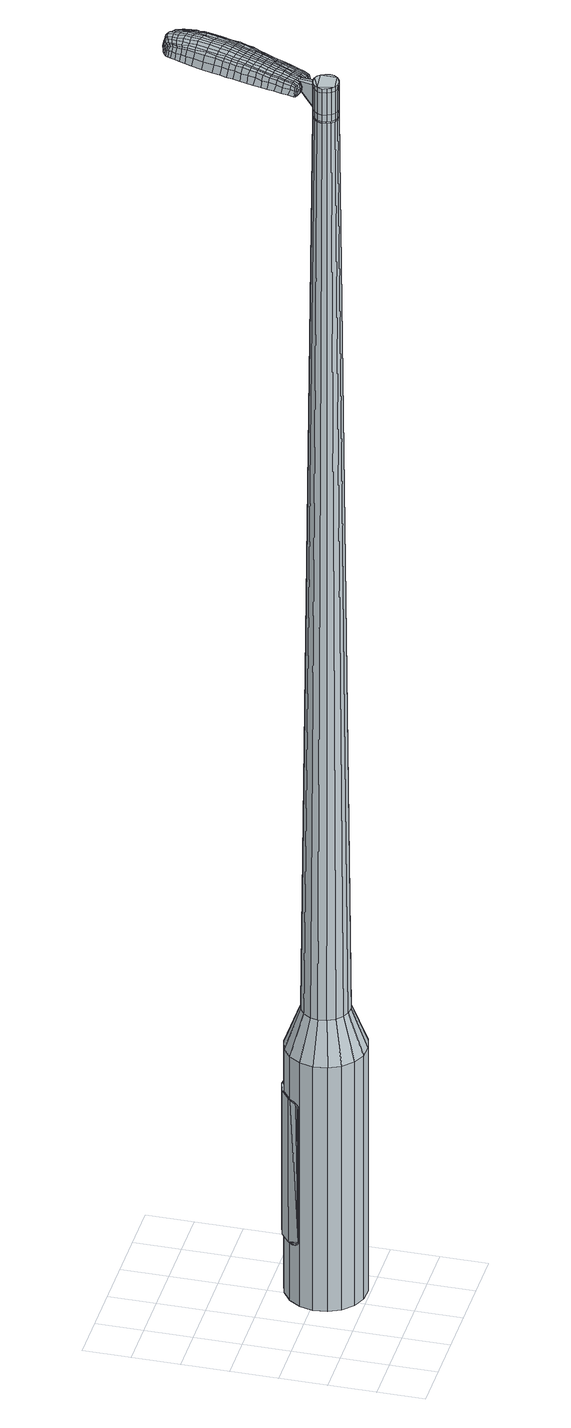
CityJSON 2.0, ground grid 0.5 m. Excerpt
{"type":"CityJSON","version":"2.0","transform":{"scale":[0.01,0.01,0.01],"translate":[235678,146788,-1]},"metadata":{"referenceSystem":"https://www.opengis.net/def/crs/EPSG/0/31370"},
"CityObjects":{
"object1":{"type":"GenericCityObject","attributes":{"cluster":644,"mean_distance_to_centroid":0.138,"new_centroid_x":235679.21,"new_centroid_y":146788.93,"mean_distance_to_camera":5.04,"H1":-129.82,"H2":-134.03,"Z_final":113.41,"cluster2":-1,"proj_x":235681.02,"proj_y":146789.38,"id_line":88693,"bearing_l":166.19,"distance":1.86,"orientation":"right","G_obj":76.19},"geometry":[{"type":"MultiSurface","lod":"2","boundaries":[[[0,1,2,3]],[[1,4,5,2]],[[4,6,7,5]],[[6,8,9,7]],[[8,10,11,9]],[[10,12,13,11]],[[12,14,15,13]],[[14,16,17,15]],[[16,18,19,17]],[[18,20,21,19]],[[20,22,23,21]],[[22,24,25,23]],[[24,26,27,25]],[[26,28,29,27]],[[28,30,31,29]],[[30,32,33,31]],[[32,34,35,33]],[[34,0,3,35]],[[36,37,38,39]],[[38,40,41,42]],[[41,43,42]],[[42,44,45,46]],[[45,47,46]],[[46,48,49,50]],[[49,51,50]],[[42,46,50,38]],[[50,52,39,38]],[[53,36,39]],[[2,5,7,35]],[[7,9,11,15]],[[11,13,15]],[[15,17,19,23]],[[19,21,23]],[[23,25,27,31]],[[27,29,31]],[[15,23,31,7]],[[31,33,35,7]],[[3,2,35]],[[1,0,54,55]],[[0,34,56,54]],[[34,32,57,56]],[[32,30,58,57]],[[30,28,59,58]],[[28,26,60,59]],[[26,24,61,60]],[[24,22,62,61]],[[22,20,63,62]],[[20,18,64,63]],[[18,16,65,64]],[[16,14,66,65]],[[14,12,67,66]],[[12,10,68,67]],[[10,8,69,68]],[[8,6,70,69]],[[6,4,71,70]],[[4,1,55,71]],[[55,54,72,73]],[[54,56,74,72]],[[56,57,75,74]],[[57,58,76,75]],[[58,59,77,76]],[[59,60,78,77]],[[60,61,79,78]],[[61,62,80,79]],[[62,63,81,80]],[[63,64,82,81]],[[64,65,83,82]],[[65,66,84,83]],[[66,67,85,84]],[[67,68,86,85]],[[68,69,87,86]],[[69,70,88,87]],[[70,71,89,88]],[[71,55,73,89]],[[72,90,91,73]],[[74,92,90,72]],[[75,93,92,74]],[[76,94,93,75]],[[95,96,94,76]],[[97,98,96,95]],[[99,100,98,97]],[[101,102,100,99]],[[81,103,102,101]],[[104,105,103,81]],[[83,106,105,104]],[[107,108,106,83]],[[85,109,108,107]],[[110,111,109,85]],[[112,113,111,110]],[[88,114,113,112]],[[89,115,114,88]],[[73,91,115,89]],[[116,117,118,119]],[[120,116,119,121]],[[122,120,121,123]],[[124,122,123,125]],[[126,124,125,127]],[[128,126,127,129]],[[130,128,129,131]],[[132,130,131,133]],[[134,132,133,135]],[[136,134,135,137]],[[138,136,137,139]],[[140,138,139,141]],[[142,140,141,143]],[[144,142,143,145]],[[146,144,145,147]],[[148,146,147,149]],[[77,95,76]],[[77,78,97,95]],[[78,79,99,97]],[[79,80,101,99]],[[80,81,101]],[[82,104,81]],[[82,83,104]],[[84,107,83]],[[84,85,107]],[[86,110,85]],[[86,87,112,110]],[[87,88,112]],[[150,113,114]],[[150,151,111,113]],[[151,109,111]],[[152,108,109]],[[152,106,108]],[[153,105,106]],[[153,103,105]],[[154,102,103]],[[154,155,100,102]],[[155,156,98,100]],[[156,157,96,98]],[[157,94,96]],[[39,52,148,158]],[[91,90,159,149]],[[53,39,158,117]],[[90,92,118,159]],[[36,53,117,116]],[[92,93,119,118]],[[37,36,116,120]],[[93,94,121,119]],[[38,37,120,122]],[[94,157,123,121]],[[40,38,122,124]],[[157,156,125,123]],[[41,40,124,126]],[[156,155,127,125]],[[43,41,126,128]],[[155,154,129,127]],[[42,43,128,130]],[[154,103,131,129]],[[44,42,130,132]],[[103,153,133,131]],[[45,44,132,134]],[[153,106,135,133]],[[47,45,134,136]],[[106,152,137,135]],[[46,47,136,138]],[[152,109,139,137]],[[48,46,138,140]],[[109,151,141,139]],[[49,48,140,142]],[[151,150,143,141]],[[51,49,142,144]],[[150,114,145,143]],[[50,51,144,146]],[[114,115,147,145]],[[52,50,146,148]],[[115,91,149,147]],[[148,149,160,161]],[[149,159,162,160]],[[159,118,163,162]],[[118,117,164,163]],[[117,158,165,164]],[[158,148,161,165]],[[166,167,168,169]],[[170,166,169,171]],[[166,170,172,173]],[[167,166,173,174]],[[175,176,177,178]],[[179,175,178,180]],[[175,179,181,182]],[[176,175,182,183]],[[184,185,186,187]],[[188,184,187,189]],[[184,188,190,191]],[[185,184,191,192]],[[193,194,195,196]],[[197,193,196,198]],[[193,197,199,200]],[[194,193,200,201]],[[202,203,204,205]],[[206,202,205,207]],[[202,206,208,209]],[[203,202,209,210]],[[211,212,213,214]],[[215,211,214,216]],[[211,215,217,218]],[[212,211,218,219]],[[220,221,222,223]],[[212,220,223,213]],[[220,212,219,224]],[[221,220,224,225]],[[226,227,228,229]],[[221,226,229,222]],[[226,221,225,230]],[[227,226,230,231]],[[232,170,171,233]],[[227,232,233,228]],[[232,227,231,234]],[[170,232,234,172]],[[235,236,237,238]],[[239,235,238,240]],[[235,239,241,242]],[[236,235,242,243]],[[244,245,246,247]],[[236,244,247,237]],[[244,236,243,248]],[[245,244,248,249]],[[250,251,252,253]],[[245,250,253,246]],[[250,245,249,254]],[[251,250,254,255]],[[256,257,258,259]],[[251,256,259,252]],[[256,251,255,260]],[[257,256,260,261]],[[262,167,174,263]],[[257,262,263,258]],[[262,257,261,264]],[[167,262,264,168]],[[265,266,267,268]],[[269,265,268,270]],[[265,269,271,272]],[[266,265,272,273]],[[274,275,276,277]],[[266,274,277,267]],[[274,266,273,278]],[[275,274,278,279]],[[280,281,282,283]],[[275,280,283,276]],[[280,275,279,284]],[[281,280,284,285]],[[286,179,180,287]],[[281,286,287,282]],[[286,281,285,288]],[[179,286,288,181]],[[289,290,291,292]],[[293,289,292,294]],[[289,293,295,296]],[[290,289,296,297]],[[298,299,300,301]],[[290,298,301,291]],[[298,290,297,302]],[[299,298,302,303]],[[304,305,306,307]],[[299,304,307,300]],[[304,299,303,308]],[[305,304,308,309]],[[310,311,312,313]],[[305,310,313,306]],[[310,305,309,314]],[[311,310,314,315]],[[316,176,183,317]],[[311,316,317,312]],[[316,311,315,318]],[[176,316,318,177]],[[319,205,204,320]],[[321,319,320,322]],[[319,321,323,324]],[[205,319,324,207]],[[325,321,322,326]],[[327,325,326,328]],[[325,327,329,330]],[[321,325,330,323]],[[331,327,328,332]],[[333,331,332,334]],[[331,333,335,336]],[[327,331,336,329]],[[337,333,334,338]],[[339,337,338,340]],[[337,339,341,342]],[[333,337,342,335]],[[343,339,340,344]],[[194,343,344,195]],[[343,194,201,345]],[[339,343,345,341]],[[346,347,192,191]],[[348,346,191,190]],[[346,348,349,350]],[[347,346,350,351]],[[352,353,351,350]],[[354,352,350,349]],[[352,354,355,356]],[[353,352,356,357]],[[358,359,357,356]],[[360,358,356,355]],[[358,360,361,362]],[[359,358,362,363]],[[364,365,363,362]],[[366,364,362,361]],[[364,366,199,197]],[[365,364,197,198]],[[367,368,369,370]],[[269,367,370,271]],[[367,269,270,371]],[[368,367,371,372]],[[373,188,189,374]],[[368,373,374,369]],[[373,368,372,375]],[[188,373,375,190]],[[376,377,378,379]],[[215,376,379,217]],[[376,215,216,380]],[[377,376,380,381]],[[382,383,384,385]],[[377,382,385,378]],[[382,377,381,386]],[[383,382,386,387]],[[388,185,192,389]],[[383,388,389,384]],[[388,383,387,390]],[[185,388,390,186]],[[391,392,393,394]],[[173,391,394,174]],[[391,173,172,395]],[[392,391,395,396]],[[397,398,399,400]],[[392,397,400,393]],[[397,392,396,401]],[[398,397,401,402]],[[403,196,195,404]],[[398,403,404,399]],[[403,398,402,405]],[[196,403,405,198]],[[406,407,408,409]],[[178,406,409,180]],[[406,178,177,410]],[[407,406,410,411]],[[412,200,199,413]],[[407,412,413,408]],[[412,407,411,414]],[[200,412,414,201]],[[415,416,417,418]],[[293,415,418,295]],[[415,293,294,419]],[[416,415,419,420]],[[421,206,207,422]],[[416,421,422,417]],[[421,416,420,423]],[[206,421,423,208]],[[424,425,426,427]],[[239,424,427,241]],[[424,239,240,428]],[[425,424,428,429]],[[430,431,432,433]],[[425,430,433,426]],[[430,425,429,434]],[[431,430,434,435]],[[436,203,210,437]],[[431,436,437,432]],[[436,431,435,438]],[[203,436,438,204]],[[439,440,429,428]],[[238,439,428,240]],[[439,238,237,441]],[[440,439,441,442]],[[443,444,435,434]],[[440,443,434,429]],[[443,440,442,445]],[[444,443,445,446]],[[447,320,204,438]],[[444,447,438,435]],[[447,444,446,448]],[[320,447,448,322]],[[449,450,451,452]],[[296,449,452,297]],[[449,296,295,418]],[[450,449,418,417]],[[453,324,323,454]],[[450,453,454,451]],[[453,450,417,422]],[[324,453,422,207]],[[455,456,442,441]],[[247,455,441,237]],[[455,247,246,457]],[[456,455,457,458]],[[459,460,446,445]],[[456,459,445,442]],[[459,456,458,461]],[[460,459,461,462]],[[463,326,322,448]],[[460,463,448,446]],[[463,460,462,464]],[[326,463,464,328]],[[465,466,467,468]],[[302,465,468,303]],[[465,302,297,452]],[[466,465,452,451]],[[469,330,329,470]],[[466,469,470,467]],[[469,466,451,454]],[[330,469,454,323]],[[471,472,458,457]],[[253,471,457,246]],[[471,253,252,473]],[[472,471,473,474]],[[475,476,462,461]],[[472,475,461,458]],[[475,472,474,477]],[[476,475,477,478]],[[479,332,328,464]],[[476,479,464,462]],[[479,476,478,480]],[[332,479,480,334]],[[481,482,483,484]],[[308,481,484,309]],[[481,308,303,468]],[[482,481,468,467]],[[485,336,335,486]],[[482,485,486,483]],[[485,482,467,470]],[[336,485,470,329]],[[487,488,474,473]],[[259,487,473,252]],[[487,259,258,489]],[[488,487,489,490]],[[491,492,478,477]],[[488,491,477,474]],[[491,488,490,493]],[[492,491,493,494]],[[495,338,334,480]],[[492,495,480,478]],[[495,492,494,496]],[[338,495,496,340]],[[497,498,499,500]],[[314,497,500,315]],[[497,314,309,484]],[[498,497,484,483]],[[501,342,341,502]],[[498,501,502,499]],[[501,498,483,486]],[[342,501,486,335]],[[503,504,490,489]],[[263,503,489,258]],[[503,263,174,394]],[[504,503,394,393]],[[505,506,494,493]],[[504,505,493,490]],[[505,504,393,400]],[[506,505,400,399]],[[507,344,340,496]],[[506,507,496,494]],[[507,506,399,404]],[[344,507,404,195]],[[508,509,411,410]],[[318,508,410,177]],[[508,318,315,500]],[[509,508,500,499]],[[510,345,201,414]],[[509,510,414,411]],[[510,509,499,502]],[[345,510,502,341]],[[511,512,372,371]],[[268,511,371,270]],[[511,268,267,513]],[[512,511,513,514]],[[515,348,190,375]],[[512,515,375,372]],[[515,512,514,516]],[[348,515,516,349]],[[517,518,519,520]],[[218,517,520,219]],[[517,218,217,379]],[[518,517,379,378]],[[521,522,523,524]],[[518,521,524,519]],[[521,518,378,385]],[[522,521,385,384]],[[525,347,351,526]],[[522,525,526,523]],[[525,522,384,389]],[[347,525,389,192]],[[527,528,514,513]],[[277,527,513,267]],[[527,277,276,529]],[[528,527,529,530]],[[531,354,349,516]],[[528,531,516,514]],[[531,528,530,532]],[[354,531,532,355]],[[533,534,535,536]],[[224,533,536,225]],[[533,224,219,520]],[[534,533,520,519]],[[537,538,539,540]],[[534,537,540,535]],[[537,534,519,524]],[[538,537,524,523]],[[541,353,357,542]],[[538,541,542,539]],[[541,538,523,526]],[[353,541,526,351]],[[543,544,530,529]],[[283,543,529,276]],[[543,283,282,545]],[[544,543,545,546]],[[547,360,355,532]],[[544,547,532,530]],[[547,544,546,548]],[[360,547,548,361]],[[549,550,551,552]],[[230,549,552,231]],[[549,230,225,536]],[[550,549,536,535]],[[553,554,555,556]],[[550,553,556,551]],[[553,550,535,540]],[[554,553,540,539]],[[557,359,363,558]],[[554,557,558,555]],[[557,554,539,542]],[[359,557,542,357]],[[559,560,546,545]],[[287,559,545,282]],[[559,287,180,409]],[[560,559,409,408]],[[561,366,361,548]],[[560,561,548,546]],[[561,560,408,413]],[[366,561,413,199]],[[562,563,396,395]],[[234,562,395,172]],[[562,234,231,552]],[[563,562,552,551]],[[564,565,402,401]],[[563,564,401,396]],[[564,563,551,556]],[[565,564,556,555]],[[566,365,198,405]],[[565,566,405,402]],[[566,565,555,558]],[[365,566,558,363]],[[567,568,569,570]],[[570,569,571,572]],[[573,571,569,574]],[[574,569,568,575]],[[576,577,578,579]],[[579,578,580,581]],[[582,580,578,583]],[[583,578,577,584]],[[585,586,587,588]],[[588,587,589,590]],[[591,589,587,592]],[[592,587,586,593]],[[594,595,596,597]],[[597,596,598,599]],[[600,598,596,601]],[[601,596,595,602]],[[603,604,605,606]],[[606,605,607,608]],[[609,607,605,610]],[[610,605,604,611]],[[612,613,614,615]],[[615,614,616,617]],[[618,616,614,619]],[[619,614,613,620]],[[621,622,623,624]],[[624,623,613,612]],[[620,613,623,625]],[[625,623,622,626]],[[627,628,629,630]],[[630,629,622,621]],[[626,622,629,631]],[[631,629,628,632]],[[572,571,633,634]],[[634,633,628,627]],[[632,628,633,635]],[[635,633,571,573]],[[636,637,638,639]],[[639,638,640,641]],[[642,640,638,643]],[[643,638,637,644]],[[645,646,647,648]],[[648,647,637,636]],[[644,637,647,649]],[[649,647,646,650]],[[651,652,653,654]],[[654,653,646,645]],[[650,646,653,655]],[[655,653,652,656]],[[657,658,659,660]],[[660,659,652,651]],[[656,652,659,661]],[[661,659,658,662]],[[575,568,663,664]],[[664,663,658,657]],[[662,658,663,665]],[[665,663,568,567]],[[666,667,668,669]],[[669,668,670,671]],[[672,670,668,673]],[[673,668,667,674]],[[675,676,677,678]],[[678,677,667,666]],[[674,667,677,679]],[[679,677,676,680]],[[681,682,683,684]],[[684,683,676,675]],[[680,676,683,685]],[[685,683,682,686]],[[581,580,687,688]],[[688,687,682,681]],[[686,682,687,689]],[[689,687,580,582]],[[690,691,692,693]],[[693,692,694,695]],[[696,694,692,697]],[[697,692,691,698]],[[699,700,701,702]],[[702,701,691,690]],[[698,691,701,703]],[[703,701,700,704]],[[705,706,707,708]],[[708,707,700,699]],[[704,700,707,709]],[[709,707,706,710]],[[711,712,713,714]],[[714,713,706,705]],[[710,706,713,715]],[[715,713,712,716]],[[584,577,717,718]],[[718,717,712,711]],[[716,712,717,719]],[[719,717,577,576]],[[603,606,720,721]],[[721,720,722,723]],[[724,722,720,725]],[[725,720,606,608]],[[723,722,726,727]],[[727,726,728,729]],[[730,728,726,731]],[[731,726,722,724]],[[729,728,732,733]],[[733,732,734,735]],[[736,734,732,737]],[[737,732,728,730]],[[735,734,738,739]],[[739,738,740,741]],[[742,740,738,743]],[[743,738,734,736]],[[741,740,744,745]],[[745,744,595,594]],[[602,595,744,746]],[[746,744,740,742]],[[593,747,748,592]],[[592,748,749,591]],[[750,749,748,751]],[[751,748,747,752]],[[752,753,754,751]],[[751,754,755,750]],[[756,755,754,757]],[[757,754,753,758]],[[758,759,760,757]],[[757,760,761,756]],[[762,761,760,763]],[[763,760,759,764]],[[764,765,766,763]],[[763,766,767,762]],[[600,767,766,598]],[[598,766,765,599]],[[768,769,770,771]],[[771,770,670,672]],[[671,670,770,772]],[[772,770,769,773]],[[590,589,774,775]],[[775,774,769,768]],[[773,769,774,776]],[[776,774,589,591]],[[777,778,779,780]],[[780,779,616,618]],[[617,616,779,781]],[[781,779,778,782]],[[783,784,785,786]],[[786,785,778,777]],[[782,778,785,787]],[[787,785,784,788]],[[593,586,789,790]],[[790,789,784,783]],[[788,784,789,791]],[[791,789,586,585]],[[792,793,794,795]],[[795,794,574,575]],[[573,574,794,796]],[[796,794,793,797]],[[798,799,800,801]],[[801,800,793,792]],[[797,793,800,802]],[[802,800,799,803]],[[594,597,804,805]],[[805,804,799,798]],[[803,799,804,806]],[[806,804,597,599]],[[807,808,809,810]],[[810,809,579,581]],[[576,579,809,811]],[[811,809,808,812]],[[600,601,813,814]],[[814,813,808,807]],[[812,808,813,815]],[[815,813,601,602]],[[816,817,818,819]],[[819,818,694,696]],[[695,694,818,820]],[[820,818,817,821]],[[608,607,822,823]],[[823,822,817,816]],[[821,817,822,824]],[[824,822,607,609]],[[825,826,827]],[[827,826,640,642]],[[641,640,826,828]],[[828,826,825,829]],[[830,831,832,833]],[[833,832,825,827]],[[829,825,832,834]],[[834,832,831,835]],[[611,604,836,837]],[[837,836,831,830]],[[835,831,836,838]],[[838,836,604,603]],[[829,839,840,828]],[[828,840,639,641]],[[636,639,840,841]],[[841,840,839,842]],[[835,843,844,834]],[[834,844,839,829]],[[842,839,844,845]],[[845,844,843,846]],[[603,721,847,838]],[[838,847,843,835]],[[846,843,847,848]],[[848,847,721,723]],[[849,850,851,852]],[[852,851,697,698]],[[696,697,851,819]],[[819,851,850,816]],[[724,725,853,854]],[[854,853,850,849]],[[816,850,853,823]],[[823,853,725,608]],[[842,855,856,841]],[[841,856,648,636]],[[645,648,856,857]],[[857,856,855,858]],[[846,859,860,845]],[[845,860,855,842]],[[858,855,860,861]],[[861,860,859,862]],[[723,727,863,848]],[[848,863,859,846]],[[862,859,863,864]],[[864,863,727,729]],[[865,866,867,868]],[[868,867,703,704]],[[698,703,867,852]],[[852,867,866,849]],[[730,731,869,870]],[[870,869,866,865]],[[849,866,869,854]],[[854,869,731,724]],[[858,871,872,857]],[[857,872,654,645]],[[651,654,872,873]],[[873,872,871,874]],[[862,875,876,861]],[[861,876,871,858]],[[874,871,876,877]],[[877,876,875,878]],[[729,733,879,864]],[[864,879,875,862]],[[878,875,879,880]],[[880,879,733,735]],[[881,882,883,884]],[[884,883,709,710]],[[704,709,883,868]],[[868,883,882,865]],[[736,737,885,886]],[[886,885,882,881]],[[865,882,885,870]],[[870,885,737,730]],[[874,887,888,873]],[[873,888,660,651]],[[657,660,888,889]],[[889,888,887,890]],[[878,891,892,877]],[[877,892,887,874]],[[890,887,892,893]],[[893,892,891,894]],[[735,739,895,880]],[[880,895,891,878]],[[894,891,895,896]],[[896,895,739,741]],[[897,898,899,900]],[[900,899,715,716]],[[710,715,899,884]],[[884,899,898,881]],[[742,743,901,902]],[[902,901,898,897]],[[881,898,901,886]],[[886,901,743,736]],[[890,903,904,889]],[[889,904,664,657]],[[575,664,904,795]],[[795,904,903,792]],[[894,905,906,893]],[[893,906,903,890]],[[792,903,906,801]],[[801,906,905,798]],[[741,745,907,896]],[[896,907,905,894]],[[798,905,907,805]],[[805,907,745,594]],[[812,908,909,811]],[[811,909,719,576]],[[716,719,909,900]],[[900,909,908,897]],[[602,746,910,815]],[[815,910,908,812]],[[897,908,910,902]],[[902,910,746,742]],[[773,911,912,772]],[[772,912,669,671]],[[666,669,912,913]],[[913,912,911,914]],[[591,749,915,776]],[[776,915,911,773]],[[914,911,915,916]],[[916,915,749,750]],[[917,918,919,920]],[[920,919,619,620]],[[618,619,919,780]],[[780,919,918,777]],[[921,922,923,924]],[[924,923,918,917]],[[777,918,923,786]],[[786,923,922,783]],[[752,747,925,926]],[[926,925,922,921]],[[783,922,925,790]],[[790,925,747,593]],[[914,927,928,913]],[[913,928,678,666]],[[675,678,928,929]],[[929,928,927,930]],[[750,755,931,916]],[[916,931,927,914]],[[930,927,931,932]],[[932,931,755,756]],[[933,934,935,936]],[[936,935,625,626]],[[620,625,935,920]],[[920,935,934,917]],[[937,938,939,940]],[[940,939,934,933]],[[917,934,939,924]],[[924,939,938,921]],[[758,753,941,942]],[[942,941,938,937]],[[921,938,941,926]],[[926,941,753,752]],[[930,943,944,929]],[[929,944,684,675]],[[681,684,944,945]],[[945,944,943,946]],[[756,761,947,932]],[[932,947,943,930]],[[946,943,947,948]],[[948,947,761,762]],[[949,950,951,952]],[[952,951,631,632]],[[626,631,951,936]],[[936,951,950,933]],[[953,954,955,956]],[[956,955,950,949]],[[933,950,955,940]],[[940,955,954,937]],[[764,759,957,958]],[[958,957,954,953]],[[937,954,957,942]],[[942,957,759,758]],[[946,959,960,945]],[[945,960,688,681]],[[581,688,960,810]],[[810,960,959,807]],[[762,767,961,948]],[[948,961,959,946]],[[807,959,961,814]],[[814,961,767,600]],[[797,962,963,796]],[[796,963,635,573]],[[632,635,963,952]],[[952,963,962,949]],[[803,964,965,802]],[[802,965,962,797]],[[949,962,965,956]],[[956,965,964,953]],[[599,765,966,806]],[[806,966,964,803]],[[953,964,966,958]],[[958,966,765,764]],[[567,570,169,168]],[[570,572,171,169]],[[582,583,182,181]],[[583,584,183,182]],[[585,588,187,186]],[[588,590,189,187]],[[609,610,209,208]],[[610,611,210,209]],[[612,615,214,213]],[[615,617,216,214]],[[621,624,223,222]],[[624,612,213,223]],[[627,630,229,228]],[[630,621,222,229]],[[572,634,233,171]],[[634,627,228,233]],[[642,643,242,241]],[[643,644,243,242]],[[644,649,248,243]],[[649,650,249,248]],[[650,655,254,249]],[[655,656,255,254]],[[656,661,260,255]],[[661,662,261,260]],[[662,665,264,261]],[[665,567,168,264]],[[672,673,272,271]],[[673,674,273,272]],[[674,679,278,273]],[[679,680,279,278]],[[680,685,284,279]],[[685,686,285,284]],[[686,689,288,285]],[[689,582,181,288]],[[690,693,292,291]],[[693,695,294,292]],[[699,702,301,300]],[[702,690,291,301]],[[705,708,307,306]],[[708,699,300,307]],[[711,714,313,312]],[[714,705,306,313]],[[584,718,317,183]],[[718,711,312,317]],[[768,771,370,369]],[[771,672,271,370]],[[590,775,374,189]],[[775,768,369,374]],[[617,781,380,216]],[[781,782,381,380]],[[782,787,386,381]],[[787,788,387,386]],[[788,791,390,387]],[[791,585,186,390]],[[695,820,419,294]],[[820,821,420,419]],[[821,824,423,420]],[[824,609,208,423]],[[827,427,426]],[[827,642,241,427]],[[830,833,433,432]],[[833,827,426,433]],[[611,837,437,210]],[[837,830,432,437]],[[967,968,969,970]],[[971,972,970,969]],[[973,974,975,976]],[[977,978,979,980]],[[968,981,982,969]],[[983,971,969,982]],[[984,973,976,985]],[[986,987,978,977]],[[981,988,989,982]],[[989,990,983,982]],[[991,984,985,992]],[[993,987,986,994]],[[988,995,996,989]],[[996,997,990,989]],[[998,991,992,999]],[[1000,993,994,1001]],[[1002,1003,1004,1005]],[[1006,1007,1003,1002]],[[1006,1008,1009,1007]],[[1008,1010,1011,1009]],[[1012,1013,1014,1015]],[[1016,1017,1013,1012]],[[1018,1019,1017,1016]],[[1020,1021,1019,1018]],[[1015,1004,1003,1012]],[[1012,1003,1007,1016]],[[1007,1009,1018,1016]],[[1009,1011,1020,1018]],[[976,975,972,971]],[[985,976,971,983]],[[990,992,985,983]],[[997,999,992,990]],[[977,980,974,973]],[[986,977,973,984]],[[994,986,984,991]],[[1001,994,991,998]],[[978,1002,1005,979]],[[987,1006,1002,978]],[[1008,1006,987,993]],[[1010,1008,993,1000]],[[1022,1023,1024,1025]],[[1024,1026,1027,1028]],[[1024,1028,1029,1030]],[[1024,1030,1025]],[[1031,1022,1025,1032]],[[1033,1032,1025,1034]],[[1035,1034,1025]],[[1036,1024,1023,1037]],[[1038,1036,1037,1039]],[[1040,1038,1039,1041]],[[1042,1040,1041,1043]],[[1044,1042,1043,1045]],[[1045,1046,1047,1048]],[[1045,1048,1049,1050]],[[1045,1050,1051,1052]],[[1051,1053,1054,1055]],[[1051,1055,1056,1057]],[[1051,1057,1052]],[[1045,1052,1044]],[[1058,1059,1023,1022]],[[1060,1061,1026,1024]],[[1062,1063,1035,1025]],[[1059,1064,1037,1023]],[[1065,1060,1024,1036]],[[1064,1066,1039,1037]],[[1067,1065,1036,1038]],[[1066,1068,1041,1039]],[[1069,1067,1038,1040]],[[1068,1070,1043,1041]],[[1071,1069,1040,1042]],[[1070,1072,1045,1043]],[[1073,1071,1042,1044]],[[1072,1074,1046,1045]],[[1075,1076,1053,1051]],[[1077,1073,1044,1052]],[[1047,1046,1074,1078]],[[1048,1047,1078,1079]],[[1049,1048,1079,1080]],[[1050,1049,1080,1081]],[[1051,1050,1081,1075]],[[1082,1058,1022,1031]],[[1083,1082,1031,1032]],[[1084,1083,1032,1033]],[[1085,1084,1033,1034]],[[1063,1085,1034,1035]],[[1027,1026,1061,1086]],[[1054,1053,1076,1087]],[[1028,1027,1086,1088]],[[1029,1028,1088,1089]],[[1030,1029,1089,1090]],[[1025,1030,1090,1062]],[[1055,1054,1087,1091]],[[1056,1055,1091,1092]],[[1057,1056,1092,1093]],[[1052,1057,1093,1077]]]}]}
},
"vertices":[
[130,136,384],[143,130,384],[143,130,96],[130,136,96],[154,120,384],[154,120,96],[160,107,384],[160,107,96],[162,92,384],[162,92,96],[158,78,384],[158,78,96],[150,66,384],[150,66,96],[138,57,384],[138,57,96],[124,53,384],[124,53,96],[109,54,384],[109,54,96],[96,60,384],[96,60,96],[85,70,384],[85,70,96],[79,83,384],[79,83,96],[77,98,384],[77,98,96],[81,112,384],[81,112,96],[89,124,384],[89,124,96],[101,133,384],[101,133,96],[115,137,384],[115,137,96],[114,107,1524],[110,104,1524],[107,101,1524],[123,108,1524],[106,96,1524],[107,91,1524],[112,84,1524],[109,87,1524],[116,82,1524],[121,82,1524],[129,86,1524],[125,83,1524],[132,90,1524],[133,94,1524],[130,103,1524],[132,99,1524],[127,106,1524],[118,108,1524],[126,120,429],[134,116,429],[117,120,429],[108,118,429],[101,113,429],[96,105,429],[94,97,429],[95,88,429],[99,80,429],[106,74,429],[114,71,429],[122,70,429],[131,73,429],[138,78,429],[143,85,429],[145,93,429],[144,102,429],[140,110,429],[123,108,1483],[127,106,1483],[118,108,1483],[114,107,1483],[110,104,1483],[107,101,1483],[106,96,1483],[107,91,1483],[109,87,1483],[112,84,1483],[116,82,1483],[121,82,1483],[125,83,1483],[129,86,1483],[132,90,1483],[133,94,1483],[132,99,1483],[130,103,1483],[123,108,1485],[127,106,1485],[118,108,1485],[114,107,1485],[110,104,1485],[108,100,1483],[108,100,1485],[107,96,1483],[107,96,1485],[107,92,1483],[107,92,1485],[109,88,1483],[109,88,1485],[112,84,1485],[116,83,1483],[116,83,1485],[121,82,1485],[125,84,1483],[125,84,1485],[129,86,1485],[131,90,1483],[131,90,1485],[132,94,1483],[132,94,1485],[132,99,1485],[130,103,1485],[114,107,1519],[118,108,1519],[118,108,1493],[114,107,1493],[110,104,1519],[110,104,1493],[107,101,1519],[107,101,1493],[106,96,1519],[106,96,1493],[107,91,1519],[107,91,1493],[109,87,1519],[109,87,1493],[112,84,1519],[112,84,1493],[116,82,1519],[116,82,1493],[121,82,1519],[121,82,1493],[125,83,1519],[125,83,1493],[129,86,1519],[129,86,1493],[132,90,1519],[132,90,1493],[133,94,1519],[133,94,1493],[132,99,1519],[132,99,1493],[130,103,1519],[130,103,1493],[127,106,1519],[127,106,1493],[133,94,1485],[132,90,1485],[125,83,1485],[116,82,1485],[109,87,1485],[107,91,1485],[106,96,1485],[107,101,1485],[123,108,1519],[123,108,1493],[130,126,1513],[130,126,1518],[127,126,1513],[124,127,1513],[124,127,1518],[127,126,1518],[164,194,1519],[162,187,1518],[164,188,1509],[166,194,1510],[166,202,1519],[168,203,1510],[164,201,1526],[162,193,1525],[160,186,1525],[127,203,1519],[125,196,1518],[126,195,1525],[128,202,1525],[128,211,1519],[130,210,1526],[127,213,1510],[125,205,1510],[124,198,1509],[161,270,1519],[165,269,1519],[165,270,1513],[161,271,1513],[157,270,1519],[157,271,1513],[157,268,1524],[161,269,1524],[164,268,1524],[143,198,1530],[142,191,1529],[145,190,1529],[147,197,1530],[146,207,1531],[149,206,1531],[142,208,1530],[140,199,1530],[138,192,1529],[124,120,1512],[127,119,1512],[127,120,1517],[125,121,1517],[121,120,1512],[122,122,1517],[121,121,1506],[125,121,1506],[127,120,1506],[177,251,1519],[176,248,1519],[178,249,1512],[178,252,1512],[177,254,1518],[178,254,1512],[176,253,1522],[175,251,1523],[175,248,1524],[176,243,1519],[175,238,1519],[176,239,1512],[177,244,1512],[174,243,1524],[173,238,1525],[174,232,1519],[172,224,1519],[174,225,1511],[175,233,1511],[172,232,1526],[170,224,1526],[169,213,1519],[171,214,1510],[167,213,1526],[142,123,1513],[144,130,1513],[143,130,1518],[141,123,1517],[140,118,1512],[140,119,1516],[141,118,1506],[143,124,1507],[146,131,1507],[147,137,1514],[149,145,1515],[147,144,1520],[145,137,1519],[148,138,1507],[150,145,1507],[151,152,1515],[153,159,1516],[152,158,1522],[150,151,1521],[153,152,1508],[155,160,1508],[156,166,1517],[158,173,1517],[156,172,1524],[154,165,1523],[157,167,1508],[159,174,1509],[160,180,1518],[158,179,1524],[162,181,1509],[142,261,1519],[141,258,1519],[142,257,1524],[143,260,1523],[143,263,1518],[144,262,1522],[142,264,1512],[141,262,1512],[140,259,1512],[139,253,1519],[138,248,1519],[139,247,1525],[141,252,1524],[138,254,1512],[136,249,1512],[136,242,1519],[134,234,1519],[135,233,1526],[137,241,1526],[135,243,1511],[133,236,1511],[131,223,1519],[132,222,1526],[130,225,1510],[113,130,1513],[114,138,1513],[113,139,1507],[112,132,1507],[112,125,1512],[111,126,1506],[113,126,1516],[114,129,1517],[115,137,1518],[116,145,1514],[117,153,1515],[116,154,1507],[115,147,1507],[117,144,1519],[118,152,1520],[118,160,1515],[120,167,1516],[118,169,1508],[117,161,1508],[119,159,1521],[121,166,1522],[121,175,1517],[122,182,1517],[121,183,1509],[120,176,1508],[122,173,1523],[124,181,1524],[124,189,1518],[123,191,1509],[125,188,1524],[126,126,1519],[129,125,1519],[128,133,1520],[130,133,1520],[125,134,1520],[123,127,1519],[130,141,1522],[132,140,1522],[131,148,1523],[134,147,1523],[128,149,1523],[127,141,1521],[133,155,1524],[136,154,1524],[135,162,1525],[138,162,1525],[132,163,1525],[130,156,1524],[137,169,1526],[139,169,1526],[138,177,1527],[141,176,1527],[135,177,1527],[133,170,1526],[140,184,1528],[143,183,1528],[137,185,1528],[160,266,1527],[164,265,1527],[156,266,1526],[155,261,1527],[159,261,1528],[162,260,1528],[157,255,1529],[161,254,1529],[153,255,1528],[151,248,1530],[156,248,1530],[159,247,1530],[154,241,1531],[157,240,1531],[150,241,1530],[148,233,1531],[152,232,1531],[155,231,1531],[149,220,1531],[152,219,1531],[145,220,1531],[145,265,1518],[147,266,1519],[147,268,1513],[144,266,1513],[145,263,1523],[148,265,1523],[152,268,1519],[152,269,1513],[152,267,1524],[176,256,1518],[175,259,1518],[174,258,1523],[175,255,1523],[178,257,1513],[176,259,1513],[173,262,1519],[171,265,1519],[170,264,1524],[173,261,1523],[174,263,1513],[171,266,1513],[168,267,1519],[168,266,1524],[168,268,1513],[161,193,1528],[159,194,1528],[157,187,1528],[159,186,1527],[163,202,1528],[161,202,1529],[156,195,1529],[153,196,1530],[151,189,1529],[154,188,1528],[159,203,1529],[155,204,1530],[150,196,1530],[148,189,1529],[152,205,1531],[129,201,1528],[132,201,1529],[133,209,1529],[131,210,1528],[128,194,1527],[130,194,1528],[135,200,1529],[137,209,1530],[134,193,1528],[113,123,1512],[115,122,1512],[115,123,1517],[114,124,1517],[112,124,1506],[114,123,1506],[118,121,1512],[119,122,1517],[118,122,1506],[139,116,1512],[137,117,1512],[138,117,1506],[140,117,1506],[138,117,1517],[137,118,1517],[135,117,1512],[132,118,1512],[133,118,1506],[136,118,1506],[135,118,1517],[132,119,1517],[130,118,1512],[130,119,1506],[130,120,1517],[140,123,1519],[138,123,1519],[142,130,1520],[140,130,1520],[136,124,1519],[133,124,1519],[138,131,1520],[135,131,1520],[131,125,1519],[133,132,1520],[115,129,1519],[117,128,1519],[118,136,1520],[116,136,1520],[120,128,1519],[121,135,1520],[144,137,1521],[142,137,1521],[146,144,1522],[144,145,1522],[140,138,1521],[137,139,1521],[142,145,1522],[139,146,1523],[135,139,1522],[137,146,1523],[118,144,1521],[120,143,1521],[121,150,1522],[119,151,1522],[123,142,1521],[125,150,1522],[148,151,1523],[146,152,1523],[150,158,1524],[149,159,1524],[144,152,1523],[141,153,1524],[146,159,1525],[143,160,1525],[139,154,1524],[140,161,1525],[121,158,1523],[123,158,1523],[124,165,1524],[122,165,1524],[126,157,1524],[128,164,1525],[152,165,1525],[151,166,1525],[154,172,1526],[153,173,1526],[148,167,1526],[145,167,1526],[150,174,1527],[147,174,1527],[142,168,1526],[144,175,1527],[124,173,1525],[126,172,1525],[127,179,1526],[125,180,1526],[129,171,1526],[131,178,1527],[157,179,1527],[155,180,1527],[152,181,1527],[149,181,1528],[146,182,1528],[126,187,1527],[129,187,1527],[132,186,1528],[145,261,1525],[147,263,1525],[144,258,1526],[146,259,1526],[151,264,1526],[150,260,1527],[175,253,1525],[174,255,1525],[173,251,1526],[174,249,1525],[172,258,1525],[170,261,1526],[169,257,1527],[171,254,1526],[167,263,1526],[166,259,1527],[142,253,1526],[144,254,1527],[140,247,1527],[142,248,1528],[148,255,1528],[147,248,1529],[173,244,1526],[172,246,1527],[171,240,1528],[172,238,1527],[170,248,1527],[167,251,1528],[166,244,1529],[169,242,1528],[164,253,1528],[163,246,1530],[138,241,1528],[141,241,1529],[136,233,1528],[139,233,1529],[145,241,1529],[143,233,1530],[171,232,1528],[169,234,1528],[167,226,1529],[169,224,1528],[167,235,1529],[164,237,1530],[162,229,1530],[165,227,1530],[161,239,1530],[159,230,1531],[134,221,1529],[136,221,1529],[140,221,1530],[166,213,1528],[164,214,1529],[162,215,1530],[159,216,1530],[155,218,1531],[162,188,1509],[160,187,1518],[162,194,1518],[164,195,1509],[164,202,1519],[166,203,1510],[163,202,1525],[160,194,1525],[158,187,1525],[128,194,1525],[127,196,1518],[128,203,1518],[130,201,1525],[130,211,1519],[131,210,1525],[129,213,1510],[127,204,1509],[126,197,1509],[164,268,1513],[164,267,1519],[161,268,1519],[161,269,1513],[157,268,1519],[157,269,1513],[157,266,1524],[160,266,1524],[164,266,1524],[145,191,1528],[142,191,1528],[144,198,1529],[147,198,1529],[146,207,1529],[149,206,1529],[142,208,1529],[140,199,1529],[139,192,1528],[128,122,1516],[128,121,1512],[125,122,1512],[125,123,1516],[122,123,1512],[122,123,1516],[122,124,1506],[125,123,1506],[128,122,1506],[176,249,1512],[174,248,1519],[175,251,1518],[176,252,1512],[175,253,1518],[176,254,1512],[174,253,1522],[173,251,1523],[173,248,1523],[174,239,1512],[173,238,1519],[174,244,1519],[175,244,1512],[172,243,1524],[171,238,1525],[172,226,1511],[170,225,1519],[172,232,1519],[173,233,1511],[170,232,1525],[168,224,1526],[167,214,1519],[169,215,1510],[166,213,1526],[141,131,1518],[143,131,1513],[140,124,1513],[139,123,1517],[139,119,1512],[138,120,1515],[140,120,1506],[142,124,1506],[144,132,1507],[146,145,1520],[147,145,1514],[145,138,1514],[144,138,1519],[146,139,1507],[149,146,1507],[150,159,1522],[151,159,1516],[149,152,1515],[148,152,1521],[151,153,1508],[153,160,1508],[154,173,1523],[156,174,1517],[154,167,1516],[152,166,1522],[155,167,1508],[158,174,1508],[158,181,1517],[156,180,1524],[160,181,1509],[144,256,1523],[143,257,1519],[144,260,1518],[145,259,1523],[145,262,1518],[146,261,1522],[144,263,1512],[143,261,1512],[142,258,1512],[141,246,1525],[139,247,1519],[141,252,1519],[142,252,1524],[140,254,1512],[138,248,1512],[137,233,1526],[136,234,1519],[138,241,1519],[139,240,1525],[137,243,1511],[135,235,1511],[133,223,1519],[134,221,1526],[132,224,1510],[115,139,1507],[116,138,1513],[115,130,1513],[114,131,1506],[114,125,1512],[113,126,1506],[115,126,1515],[116,129,1517],[117,137,1518],[118,154,1507],[119,152,1514],[117,145,1514],[117,146,1507],[118,144,1519],[120,151,1520],[120,168,1508],[122,167,1516],[120,160,1515],[119,161,1508],[121,159,1521],[123,166,1522],[123,183,1508],[124,182,1517],[123,174,1516],[122,176,1508],[124,173,1522],[125,180,1523],[126,189,1517],[125,190,1509],[127,187,1524],[126,127,1518],[129,126,1518],[128,134,1519],[130,133,1519],[125,135,1519],[124,128,1518],[130,141,1520],[132,140,1520],[131,148,1521],[134,148,1521],[129,149,1521],[127,142,1520],[133,156,1523],[136,155,1523],[135,163,1524],[138,162,1524],[132,164,1524],[130,156,1523],[137,170,1525],[140,169,1525],[138,177,1526],[141,176,1526],[135,178,1526],[134,171,1525],[140,184,1527],[143,184,1527],[137,185,1527],[163,263,1526],[160,264,1526],[156,264,1525],[155,261,1526],[159,260,1526],[162,260,1526],[161,253,1528],[157,254,1528],[154,255,1527],[152,248,1528],[156,247,1529],[159,247,1529],[157,240,1530],[154,241,1530],[150,241,1529],[148,232,1530],[152,232,1530],[155,231,1530],[152,219,1530],[149,220,1530],[145,220,1530],[148,265,1513],[148,264,1518],[146,263,1518],[145,264,1512],[146,262,1523],[148,263,1523],[152,266,1519],[152,267,1513],[152,265,1523],[173,257,1523],[173,258,1518],[174,255,1518],[173,254,1523],[176,256,1512],[174,258,1512],[169,262,1523],[170,263,1519],[172,261,1519],[171,259,1523],[173,261,1513],[170,264,1513],[167,266,1519],[166,264,1524],[167,266,1513],[156,187,1527],[158,194,1527],[159,194,1527],[157,187,1526],[162,202,1527],[160,203,1528],[151,189,1528],[153,196,1528],[156,195,1528],[154,188,1527],[158,204,1528],[155,205,1529],[150,197,1529],[148,190,1528],[152,206,1529],[134,209,1528],[132,201,1527],[131,201,1527],[132,209,1527],[129,194,1526],[131,194,1527],[136,200,1528],[138,209,1528],[134,193,1527],[116,125,1516],[115,124,1512],[114,124,1512],[115,125,1516],[113,125,1506],[115,125,1506],[118,124,1512],[119,124,1516],[118,124,1506],[138,119,1512],[138,118,1512],[139,119,1506],[138,119,1516],[137,120,1516],[133,121,1506],[133,120,1512],[135,119,1512],[136,120,1506],[135,120,1516],[133,121,1516],[130,121,1512],[131,121,1506],[130,122,1516],[138,124,1518],[139,124,1518],[141,131,1519],[140,131,1519],[134,125,1518],[136,125,1518],[138,131,1519],[135,132,1519],[131,126,1518],[133,133,1519],[119,136,1519],[117,129,1518],[116,130,1518],[118,137,1519],[120,129,1518],[122,135,1519],[142,138,1520],[143,138,1520],[145,145,1521],[144,145,1521],[137,139,1520],[140,139,1520],[142,146,1521],[139,146,1521],[135,140,1520],[137,147,1521],[122,151,1521],[120,144,1520],[119,144,1520],[120,151,1521],[123,143,1520],[125,150,1521],[146,152,1522],[147,152,1522],[149,159,1523],[148,159,1523],[141,154,1522],[144,153,1522],[146,160,1523],[143,161,1524],[139,154,1523],[140,161,1524],[125,165,1523],[123,158,1522],[122,158,1522],[123,166,1523],[127,157,1522],[128,165,1523],[150,166,1524],[151,166,1524],[153,173,1525],[152,174,1525],[145,168,1525],[148,167,1524],[150,174,1525],[147,175,1526],[142,169,1525],[144,176,1526],[128,180,1525],[126,173,1524],[125,173,1524],[126,180,1525],[130,172,1524],[131,179,1525],[154,180,1526],[155,180,1526],[149,182,1527],[152,181,1526],[146,183,1527],[129,187,1526],[128,187,1526],[133,186,1526],[148,261,1524],[146,260,1524],[145,257,1525],[147,258,1525],[152,263,1525],[151,260,1525],[172,251,1525],[172,254,1524],[173,252,1524],[172,249,1525],[168,256,1526],[169,260,1525],[171,257,1524],[170,254,1525],[166,262,1525],[165,258,1526],[145,253,1526],[143,252,1526],[141,246,1526],[143,247,1527],[149,254,1526],[147,247,1527],[170,240,1527],[171,246,1526],[172,244,1526],[171,238,1526],[165,244,1528],[167,250,1527],[169,248,1526],[168,242,1527],[164,252,1527],[162,245,1528],[141,241,1527],[140,240,1527],[138,232,1527],[139,233,1528],[146,241,1528],[144,233,1529],[167,226,1528],[168,234,1527],[169,232,1527],[168,225,1527],[161,229,1529],[164,237,1529],[166,235,1528],[164,227,1528],[160,238,1529],[158,230,1530],[137,221,1528],[135,221,1528],[141,221,1529],[164,214,1528],[165,213,1528],[158,217,1529],[161,215,1529],[155,218,1530],[140,119,1508],[133,121,1508],[142,152,1509],[150,150,1509],[148,173,1510],[156,171,1510],[158,211,1512],[167,209,1512],[163,191,1511],[154,194,1511],[162,229,1513],[165,242,1514],[174,240,1514],[171,226,1513],[127,122,1508],[134,154,1509],[139,175,1510],[149,213,1512],[145,196,1511],[153,231,1513],[156,244,1514],[120,124,1508],[127,156,1509],[131,177,1510],[140,216,1512],[136,198,1511],[148,246,1514],[144,233,1513],[113,126,1508],[119,158,1509],[123,179,1510],[131,218,1512],[127,200,1511],[139,248,1514],[135,235,1513],[168,255,1514],[168,260,1514],[175,258,1514],[176,253,1514],[160,257,1514],[161,262,1514],[151,259,1514],[154,263,1514],[143,261,1514],[147,265,1514],[166,265,1515],[164,269,1515],[165,269,1515],[170,264,1515],[162,266,1515],[163,269,1515],[158,267,1515],[162,269,1515],[153,268,1515],[161,270,1515],[86,123,334],[89,126,334],[89,126,165],[81,114,171],[86,123,165],[84,120,165],[83,117,166],[81,116,167],[81,115,169],[84,120,334],[83,117,333],[81,116,332],[81,115,331],[81,114,328],[101,135,165],[101,135,334],[115,139,165],[115,139,334],[130,137,165],[130,137,334],[144,131,165],[144,131,334],[155,121,165],[155,121,334],[157,117,334],[158,114,334],[160,112,333],[161,110,332],[161,109,331],[161,108,328],[157,117,165],[161,108,171],[161,109,169],[161,110,167],[160,112,166],[158,114,165],[89,121,334],[91,124,334],[91,124,165],[89,121,165],[83,113,171],[83,113,328],[102,132,334],[102,132,165],[115,136,334],[115,136,165],[129,135,334],[129,135,165],[142,129,334],[142,129,165],[152,120,334],[152,120,165],[154,116,334],[159,107,328],[159,107,171],[154,116,165],[156,113,334],[157,110,333],[158,109,332],[159,108,331],[87,118,334],[85,116,333],[84,114,332],[83,113,331],[87,118,165],[159,108,169],[85,116,166],[84,114,167],[83,113,169],[158,109,167],[157,110,166],[156,113,165]
]}
